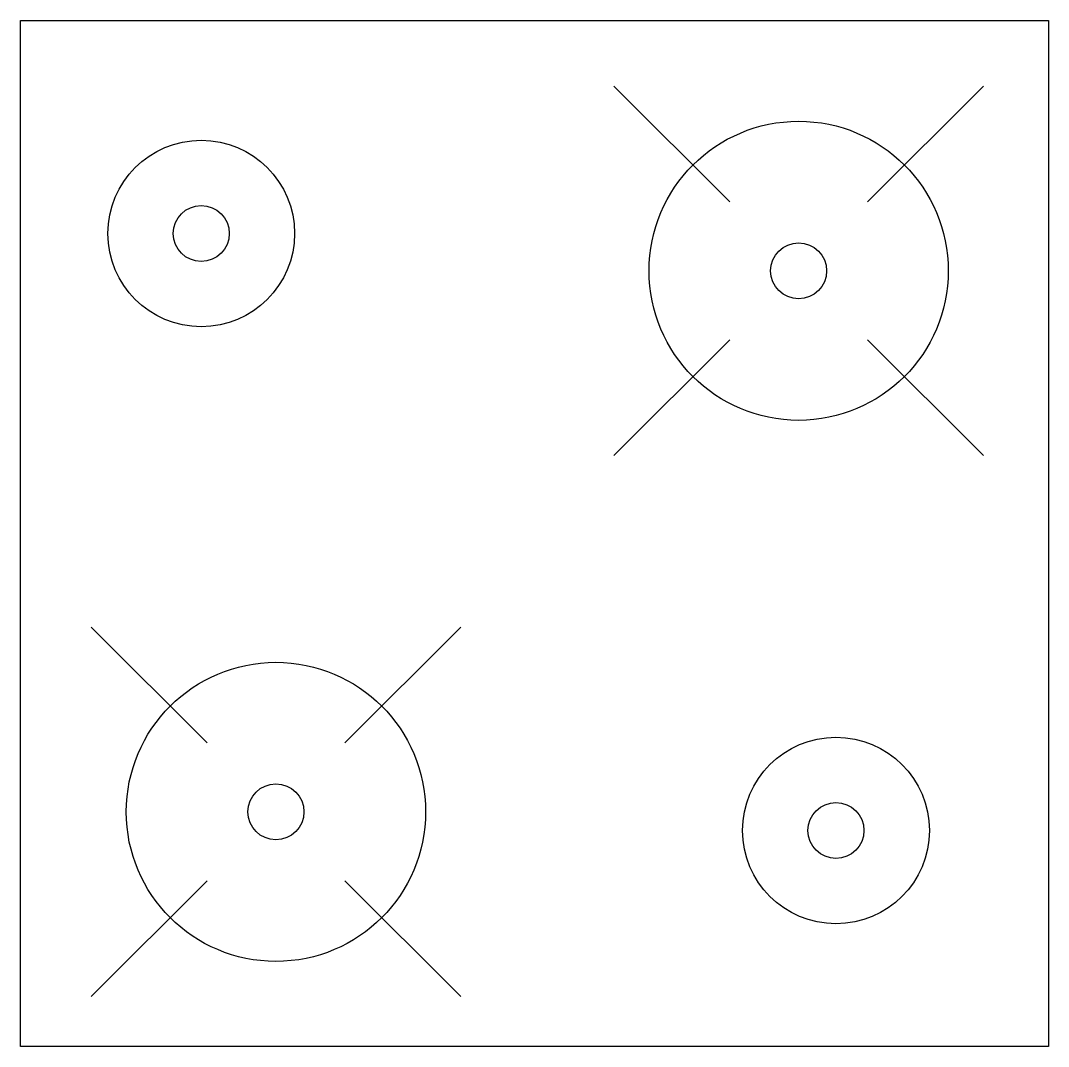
# Model space of a CAD drawing. Extents: x 11.245 to 11.796, y 33.948 to 34.498.
import ezdxf

# ---------------------------------------------------------------- set-up
doc = ezdxf.new("R2010")
doc.units = 0
doc.header["$LTSCALE"] = 0.5
doc.header["$MEASUREMENT"] = 0
doc.layers.get('0').update_dxf_attribs({"linetype": 'CONTINUOUS'})

# ---------------------------------------------------------------- blocks, each defined once
blk = doc.blocks.new('HORNILLA')
for p, q in [((0.40309, -0.12309), (0.34101, -0.06101)), ((0.47691, -0.12309), (0.53899, -0.06101)), ((0.40309, -0.19691), (0.34101, -0.25899)), ((0.47691, -0.19691), (0.53899, -0.25899)), ((0.12309, -0.41309), (0.06101, -0.35101)), ((0.19691, -0.41309), (0.25899, -0.35101)), ((0.12309, -0.48691), (0.06101, -0.54899)), ((0.19691, -0.48691), (0.25899, -0.54899))]:
    blk.add_line(p, q)
blk.add_lwpolyline([(0.02321, -0.02586), (0.5738, -0.02586), (0.5738, -0.57574), (0.02321, -0.57574)], close=True)
for centre, radius in [((0.44, -0.16), 0.08016), ((0.12, -0.14), 0.05), ((0.12, -0.14), 0.015), ((0.44, -0.16), 0.015), ((0.16, -0.45), 0.08016), ((0.46, -0.46), 0.05), ((0.16, -0.45), 0.015), ((0.46, -0.46), 0.015)]:
    blk.add_circle(centre, radius)

msp = doc.modelspace()

# ---------------------------------------------------------------- block references
msp.add_blockref('HORNILLA', (11.2218, 34.52355))

doc.saveas('drawing.dxf')
